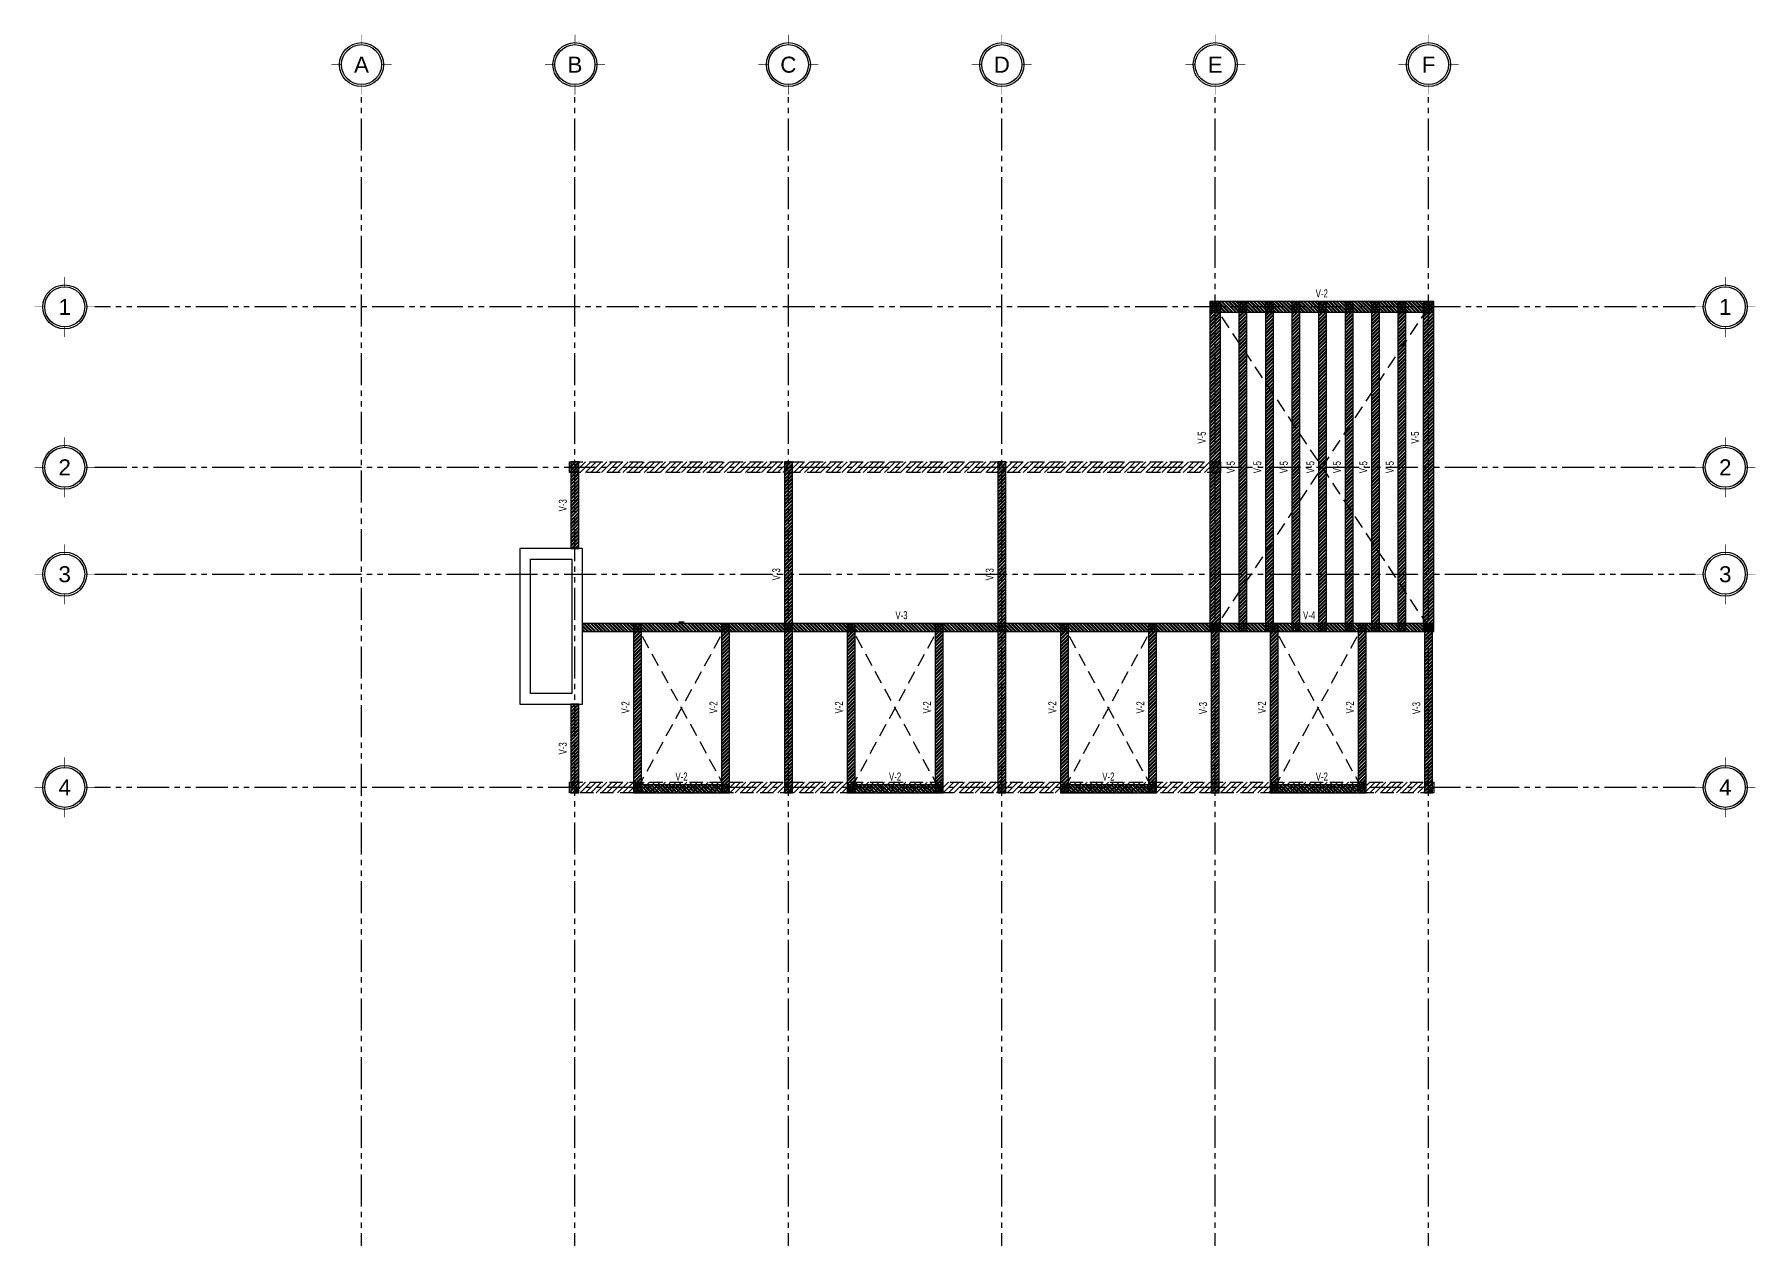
# Model space of a CAD drawing. Header units: metres. Extents: x -6.1 to 26.1, y -33.2 to 14.1.
# Drawn here: x -6.13 to 26.13, y -8.48 to 14.12 of the extents above; entities that cross this region are included whole.
import ezdxf
from ezdxf.enums import TextEntityAlignment as Align

# ---------------------------------------------------------------- set-up
doc = ezdxf.new("R2010")
doc.units = ezdxf.units.M
doc.header["$MEASUREMENT"] = 0
doc.linetypes.add('Xref_Cubierta 2$0$HIDDEN', pattern=[0.375, 0.25, -0.125])
doc.linetypes.add('Xref_Ejes$0$ACAD_ISO05W100', pattern=[33, 24, -3, 0, -3, 0, -3])
for name, color, linetype in [('Xref_Cubierta 2$0$00-TENSORES', 7, 'Continuous'), ('Xref_Cubierta 2$0$Cerramiento', 11, 'Continuous'), ('Xref_Cubierta 2$0$VIGA', 3, 'Continuous'), ('Xref_Cubierta 2$0$VIGUETA', 7, 'Continuous'), ('Xref_Ejes$0$00-EJES', 1, 'Xref_Ejes$0$ACAD_ISO05W100'), ('Xref_Ejes$0$Globo Eje', 1, 'Continuous'), ('Xref_Ejes$0$Texto', 7, 'Continuous')]:
    doc.layers.add(name, color=color, linetype=linetype)
doc.styles.add('Xref_Cubierta 2$0$ARIAL', font='arial.ttf', dxfattribs={"height": 2})
doc.styles.add('Xref_Ejes$0$Arial', font='arial.ttf')
pattern_1 = [(45, (2e-15, 4.377096), (-0.03367596, 0.03367596), []), (45, (0.02245, 4.377096), (-0.03367596, 0.03367596), [])]
pattern_2 = [(45, (2e-15, 4.377096), (-0.03367596, 0.03367596), []), (45, (0.02245, 4.377096), (-0.03367596, 0.03367596), [])]

# ---------------------------------------------------------------- blocks, each defined once
blk = doc.blocks.new('*U195')
at = {"layer": 'Xref_Ejes$0$Globo Eje', "ltscale": 0.025, "const_width": 0.00938}
for points in [[(0, 0.5625), (0, 0.375)], [(-0.375, 0), (-0.5625, 0)], [(0.5625, 0), (0.375, 0)], [(0, -0.375), (0, -0.5625)]]:
    blk.add_lwpolyline(points, dxfattribs=at)
at = {"layer": 'Xref_Ejes$0$Globo Eje', "ltscale": 0.025}
for radius in [0.4125, 0.375]:
    blk.add_circle((0, 0), radius, dxfattribs=at)
at = {"layer": 'Xref_Ejes$0$Texto', "color": 7, "ltscale": 0.025, "style": 'Xref_Ejes$0$Arial'}
blk.add_attdef('EJE', text='', height=0.3, dxfattribs=at).set_placement((0, 0), align=Align.MIDDLE_CENTER)
blk = doc.blocks.new('Xref_Ejes')
at = {"layer": 'Xref_Ejes$0$00-EJES', "ltscale": 0.025}
for p, q in [((0, -8.957), (0, 12.987)), ((4, -8.957), (4, 12.987)), ((8, -8.957), (8, 12.987)), ((12, -8.957), (12, 12.987)), ((16, -8.957), (16, 12.987)), ((19.997, -8.957), (19.997, 12.987)), ((24.997, 9.008), (-5, 9.008)), ((-5, 6), (24.997, 6)), ((-5, 3.996), (24.997, 3.996)), ((24.997, 0), (-5, 0))]:
    blk.add_line(p, q, dxfattribs=at)
for p, values in [((0, 13.55), {'EJE': 'A'}), ((4, 13.55), {'EJE': 'B'}), ((8, 13.55), {'EJE': 'C'}), ((12, 13.55), {'EJE': 'D'}), ((16, 13.55), {'EJE': 'E'}), ((19.997, 13.55), {'EJE': 'F'}), ((-5.562, 9.008), {'EJE': '1'}), ((25.559, 9.008), {'EJE': '1'}), ((-5.562, 6), {'EJE': '2'}), ((25.559, 6), {'EJE': '2'}), ((-5.562, 3.996), {'EJE': '3'}), ((25.559, 3.996), {'EJE': '3'}), ((-5.562, 0), {'EJE': '4'}), ((25.559, 0), {'EJE': '4'}), ((0, -9.519), {'EJE': 'A'}), ((4, -9.519), {'EJE': 'B'}), ((8, -9.519), {'EJE': 'C'}), ((12, -9.519), {'EJE': 'D'}), ((16, -9.519), {'EJE': 'E'}), ((19.997, -9.519), {'EJE': 'F'})]:
    blk.add_blockref('*U195', p, dxfattribs=at).add_auto_attribs(values)
blk = doc.blocks.new('*U200')
at = {"layer": 'Xref_Cubierta 2$0$VIGA', "ltscale": 0.025, "transparency": 33554559}
h = blk.add_hatch(dxfattribs=at)
h.set_pattern_fill('ANSI32', color=250, scale=0.005)
h.set_pattern_definition([(45, (2e-15, 4.327096), (-0.03367596, 0.03367596), []), (45, (0.02245, 4.327096), (-0.03367596, 0.03367596), [])])
h.paths.add_polyline_path([(-0.075, 6), (-0.075, -0.2), (0.075, -0.2), (0.075, 6)])
at = {"layer": 'Xref_Cubierta 2$0$VIGA', "ltscale": 0.025}
for p, q in [((0.075, 6), (-0.075, 6)), ((-0.075, 6), (-0.075, -0.2)), ((0.075, -0.2), (0.075, 6)), ((-0.075, -0.2), (0.075, -0.2))]:
    blk.add_line(p, q, dxfattribs=at)
at = {"layer": 'Xref_Cubierta 2$0$VIGA', "ltscale": 0.025, "style": 'Xref_Cubierta 2$0$ARIAL', "width": 0.7, "flags": 8}
blk.add_attdef('V-00', text='', height=0.15, rotation=90, dxfattribs=at).set_placement((-0.228, 3.895), align=Align.MIDDLE_CENTER)
blk = doc.blocks.new('*U203')
at = {"layer": 'Xref_Cubierta 2$0$VIGA', "ltscale": 0.025, "transparency": 33554559}
h = blk.add_hatch(dxfattribs=at)
h.set_pattern_fill('ANSI32', color=250, scale=0.005, angle=-90)
h.set_pattern_definition([(315, (14.52551, -8e-15), (0.03367596, 0.03367596), []), (315, (14.52551, -0.02245), (0.03367596, 0.03367596), [])])
h.paths.add_polyline_path([(11.956, 0.075), (0, 0.075), (0, -0.075), (11.956, -0.075)])
at = {"layer": 'Xref_Cubierta 2$0$VIGA', "ltscale": 0.025}
for p, q in [((0, 0.075), (0, -0.075)), ((11.956, 0.075), (0, 0.075)), ((11.956, -0.075), (11.956, 0.075)), ((0, -0.075), (11.956, -0.075))]:
    blk.add_line(p, q, dxfattribs=at)
at = {"layer": 'Xref_Cubierta 2$0$VIGA', "ltscale": 0.025, "style": 'Xref_Cubierta 2$0$ARIAL', "width": 0.7, "flags": 8}
blk.add_attdef('V-00', text='', height=0.15, dxfattribs=at).set_placement((5.977, 0.228), align=Align.MIDDLE_CENTER)
blk = doc.blocks.new('*U204')
at = {"layer": 'Xref_Cubierta 2$0$VIGA', "ltscale": 0.025, "transparency": 33554559}
h = blk.add_hatch(dxfattribs=at)
h.set_pattern_fill('ANSI32', color=250, scale=0.005)
h.set_pattern_definition([(45, (2e-15, 1.301883), (-0.033676, 0.033676), []), (45, (0.02245, 1.301883), (-0.033676, 0.033676), [])])
h.paths.add_polyline_path([(-0.075, 2.975), (-0.075, -0.2), (0.075, -0.2), (0.075, 2.975)])
at = {"layer": 'Xref_Cubierta 2$0$VIGA', "ltscale": 0.025}
for p, q in [((0.075, 2.975), (-0.075, 2.975)), ((-0.075, 2.975), (-0.075, -0.2)), ((0.075, -0.2), (0.075, 2.975)), ((-0.075, -0.2), (0.075, -0.2))]:
    blk.add_line(p, q, dxfattribs=at)
at = {"layer": 'Xref_Cubierta 2$0$VIGA', "ltscale": 0.025, "style": 'Xref_Cubierta 2$0$ARIAL', "width": 0.7, "flags": 8}
blk.add_attdef('V-00', text='', height=0.15, rotation=90, dxfattribs=at).set_placement((-0.228, 1.386), align=Align.MIDDLE_CENTER)
blk = doc.blocks.new('*U202')
at = {"layer": 'Xref_Cubierta 2$0$VIGA', "ltscale": 0.025, "transparency": 33554559}
h = blk.add_hatch(dxfattribs=at)
h.set_pattern_fill('ANSI32', color=250, scale=0.005)
h.set_pattern_definition([(45, (2e-15, -0.21063), (-0.033676, 0.033676), []), (45, (0.02245, -0.21063), (-0.033676, 0.033676), [])])
h.paths.add_polyline_path([(-0.075, 1.462), (-0.075, -0.2), (0.075, -0.2), (0.075, 1.462)])
at = {"layer": 'Xref_Cubierta 2$0$VIGA', "ltscale": 0.025}
for p, q in [((0.075, 1.462), (-0.075, 1.462)), ((-0.075, 1.462), (-0.075, -0.2)), ((0.075, -0.2), (0.075, 1.462)), ((-0.075, -0.2), (0.075, -0.2))]:
    blk.add_line(p, q, dxfattribs=at)
at = {"layer": 'Xref_Cubierta 2$0$VIGA', "ltscale": 0.025, "style": 'Xref_Cubierta 2$0$ARIAL', "width": 0.7, "flags": 8}
blk.add_attdef('V-00', text='', height=0.15, rotation=90, dxfattribs=at).set_placement((-0.228, 0.63), align=Align.MIDDLE_CENTER)
blk = doc.blocks.new('*U205')
at = {"layer": 'Xref_Cubierta 2$0$VIGA', "ltscale": 0.025, "transparency": 33554559}
h = blk.add_hatch(dxfattribs=at)
h.set_pattern_fill('ANSI32', color=250, scale=0.005)
h.set_pattern_definition([(45, (2e-15, -2.819004), (-0.03367596, 0.03367596), []), (45, (0.02245, -2.819004), (-0.03367596, 0.03367596), [])])
h.paths.add_polyline_path([(-0.075, 1.621), (-0.075, 0), (0.075, 0), (0.075, 1.621)])
at = {"layer": 'Xref_Cubierta 2$0$VIGA', "ltscale": 0.025}
for p, q in [((0.075, 1.621), (-0.075, 1.621)), ((-0.075, 1.621), (-0.075, 0)), ((0.075, 0), (0.075, 1.621)), ((-0.075, 0), (0.075, 0))]:
    blk.add_line(p, q, dxfattribs=at)
at = {"layer": 'Xref_Cubierta 2$0$VIGA', "ltscale": 0.025, "style": 'Xref_Cubierta 2$0$ARIAL', "width": 0.7, "flags": 8}
blk.add_attdef('V-00', text='', height=0.15, rotation=90, dxfattribs=at).set_placement((-0.228, 0.809), align=Align.MIDDLE_CENTER)
blk = doc.blocks.new('*U206')
at = {"layer": 'Xref_Cubierta 2$0$VIGA', "ltscale": 0.025, "transparency": 33554559}
h = blk.add_hatch(dxfattribs=at)
h.set_pattern_fill('ANSI32', color=250, scale=0.005, angle=-90)
h.set_pattern_definition([(315, (18.320255, 0.05), (0.03367596, 0.03367596), []), (315, (18.320255, 0.02755), (0.03367596, 0.03367596), [])])
h.paths.add_polyline_path([(3.997, 0.125), (-0.2, 0.125), (-0.2, -0.075), (3.997, -0.075)])
at = {"layer": 'Xref_Cubierta 2$0$VIGA', "ltscale": 0.025}
for p, q in [((-0.2, 0.125), (-0.2, -0.075)), ((3.997, 0.125), (-0.2, 0.125)), ((3.997, -0.075), (3.997, 0.125)), ((-0.2, -0.075), (3.997, -0.075))]:
    blk.add_line(p, q, dxfattribs=at)
at = {"layer": 'Xref_Cubierta 2$0$VIGA', "ltscale": 0.025, "style": 'Xref_Cubierta 2$0$ARIAL', "width": 0.7, "flags": 8}
blk.add_attdef('V-00', text='', height=0.15, dxfattribs=at).set_placement((1.897, 0.278), align=Align.MIDDLE_CENTER)
blk = doc.blocks.new('*U207')
at = {"layer": 'Xref_Cubierta 2$0$VIGA', "ltscale": 0.025, "transparency": 33554559}
h = blk.add_hatch(dxfattribs=at)
h.set_pattern_fill('ANSI32', color=250, scale=0.005)
h.set_pattern_definition([(45, (2e-15, 4.327096), (-0.03367596, 0.03367596), []), (45, (0.02245, 4.327096), (-0.03367596, 0.03367596), [])])
h.paths.add_polyline_path([(-0.075, 6), (-0.075, -0.2), (0.075, -0.2), (0.075, 6)])
at = {"layer": 'Xref_Cubierta 2$0$VIGA', "ltscale": 0.025}
for p, q in [((0.075, 6), (-0.075, 6)), ((-0.075, 6), (-0.075, -0.2)), ((0.075, -0.2), (0.075, 6)), ((-0.075, -0.2), (0.075, -0.2))]:
    blk.add_line(p, q, dxfattribs=at)
at = {"layer": 'Xref_Cubierta 2$0$VIGA', "ltscale": 0.025, "style": 'Xref_Cubierta 2$0$ARIAL', "width": 0.7, "flags": 8}
blk.add_attdef('V-00', text='', height=0.15, rotation=90, dxfattribs=at).set_placement((-0.228, 3.895), align=Align.MIDDLE_CENTER)
blk = doc.blocks.new('*U201')
at = {"layer": 'Xref_Cubierta 2$0$VIGA', "ltscale": 0.025, "transparency": 33554559}
h = blk.add_hatch(dxfattribs=at)
h.set_pattern_fill('ANSI32', color=250, scale=0.005, angle=-90)
h.set_pattern_definition([(315, (5.218306, -6e-15), (0.03367596, 0.03367596), []), (315, (5.218306, -0.02245), (0.03367596, 0.03367596), [])])
h.paths.add_polyline_path([(1.65, 0.075), (-0.15, 0.075), (-0.15, -0.075), (1.65, -0.075)])
at = {"layer": 'Xref_Cubierta 2$0$VIGA', "ltscale": 0.025}
for p, q in [((-0.15, 0.075), (-0.15, -0.075)), ((1.65, 0.075), (-0.15, 0.075)), ((1.65, -0.075), (1.65, 0.075)), ((-0.15, -0.075), (1.65, -0.075))]:
    blk.add_line(p, q, dxfattribs=at)
at = {"layer": 'Xref_Cubierta 2$0$VIGA', "ltscale": 0.025, "style": 'Xref_Cubierta 2$0$ARIAL', "width": 0.7, "flags": 8}
blk.add_attdef('V-00', text='', height=0.15, dxfattribs=at).set_placement((0.749, 0.228), align=Align.MIDDLE_CENTER)
blk = doc.blocks.new('*U225')
at = {"layer": 'Xref_Cubierta 2$0$VIGA', "ltscale": 0.025, "transparency": 33554559}
h = blk.add_hatch(dxfattribs=at)
h.set_pattern_fill('ANSI32', color=250, scale=0.005)
h.set_pattern_definition([(45, (2e-15, 4.301936), (-0.03367596, 0.03367596), []), (45, (0.02245, 4.301936), (-0.03367596, 0.03367596), [])])
h.paths.add_polyline_path([(-0.075, 2.975), (-0.075, -0.2), (0.075, -0.2), (0.075, 2.975)])
at = {"layer": 'Xref_Cubierta 2$0$VIGA', "ltscale": 0.025}
for p, q in [((0.075, 2.975), (-0.075, 2.975)), ((-0.075, 2.975), (-0.075, -0.2)), ((0.075, -0.2), (0.075, 2.975)), ((-0.075, -0.2), (0.075, -0.2))]:
    blk.add_line(p, q, dxfattribs=at)
at = {"layer": 'Xref_Cubierta 2$0$VIGA', "ltscale": 0.025, "style": 'Xref_Cubierta 2$0$ARIAL', "width": 0.7, "flags": 8}
blk.add_attdef('V-00', text='', height=0.15, rotation=90, dxfattribs=at).set_placement((-0.228, 1.399), align=Align.MIDDLE_CENTER)
blk = doc.blocks.new('*U226')
at = {"layer": 'Xref_Cubierta 2$0$VIGA', "ltscale": 0.025, "transparency": 33554559}
h = blk.add_hatch(dxfattribs=at)
h.set_pattern_fill('ANSI32', color=250, scale=0.005)
h.set_pattern_definition([(45, (2e-15, 4.30194), (-0.03367596, 0.03367596), []), (45, (0.02245, 4.30194), (-0.03367596, 0.03367596), [])])
h.paths.add_polyline_path([(-0.075, 2.975), (-0.075, -0.2), (0.075, -0.2), (0.075, 2.975)])
at = {"layer": 'Xref_Cubierta 2$0$VIGA', "ltscale": 0.025}
for p, q in [((0.075, 2.975), (-0.075, 2.975)), ((-0.075, 2.975), (-0.075, -0.2)), ((0.075, -0.2), (0.075, 2.975)), ((-0.075, -0.2), (0.075, -0.2))]:
    blk.add_line(p, q, dxfattribs=at)
at = {"layer": 'Xref_Cubierta 2$0$VIGA', "ltscale": 0.025, "style": 'Xref_Cubierta 2$0$ARIAL', "width": 0.7, "flags": 8}
blk.add_attdef('V-00', text='', height=0.15, rotation=90, dxfattribs=at).set_placement((-0.228, 1.399), align=Align.MIDDLE_CENTER)
blk = doc.blocks.new('*U208')
at = {"layer": 'Xref_Cubierta 2$0$VIGA', "ltscale": 0.025, "transparency": 33554559}
h = blk.add_hatch(dxfattribs=at)
h.set_pattern_fill('ANSI32', color=250, scale=0.005)
h.set_pattern_definition(pattern_1)
h.paths.add_polyline_path([(-0.075, 6.033), (-0.075, -0.15), (0.075, -0.15), (0.075, 6.033)])
at = {"layer": 'Xref_Cubierta 2$0$VIGA', "ltscale": 0.025}
for p, q in [((0.075, 6.033), (-0.075, 6.033)), ((-0.075, 6.033), (-0.075, -0.15)), ((0.075, -0.15), (0.075, 6.033)), ((-0.075, -0.15), (0.075, -0.15))]:
    blk.add_line(p, q, dxfattribs=at)
at = {"layer": 'Xref_Cubierta 2$0$VIGA', "ltscale": 0.025, "style": 'Xref_Cubierta 2$0$ARIAL', "width": 0.7, "flags": 8}
blk.add_attdef('V-00', text='', height=0.15, rotation=90, dxfattribs=at).set_placement((-0.228, 2.928), align=Align.MIDDLE_CENTER)
blk = doc.blocks.new('*U221')
at = {"layer": 'Xref_Cubierta 2$0$VIGA', "ltscale": 0.025, "transparency": 33554559}
h = blk.add_hatch(dxfattribs=at)
h.set_pattern_fill('ANSI32', color=250, scale=0.005)
h.set_pattern_definition(pattern_1)
h.paths.add_polyline_path([(-0.075, 6.033), (-0.075, -0.15), (0.075, -0.15), (0.075, 6.033)])
at = {"layer": 'Xref_Cubierta 2$0$VIGA', "ltscale": 0.025}
for p, q in [((0.075, 6.033), (-0.075, 6.033)), ((-0.075, 6.033), (-0.075, -0.15)), ((0.075, -0.15), (0.075, 6.033)), ((-0.075, -0.15), (0.075, -0.15))]:
    blk.add_line(p, q, dxfattribs=at)
at = {"layer": 'Xref_Cubierta 2$0$VIGA', "ltscale": 0.025, "style": 'Xref_Cubierta 2$0$ARIAL', "width": 0.7, "flags": 8}
blk.add_attdef('V-00', text='', height=0.15, rotation=90, dxfattribs=at).set_placement((-0.228, 2.928), align=Align.MIDDLE_CENTER)
blk = doc.blocks.new('*U220')
at = {"layer": 'Xref_Cubierta 2$0$VIGA', "ltscale": 0.025, "transparency": 33554559}
h = blk.add_hatch(dxfattribs=at)
h.set_pattern_fill('ANSI32', color=250, scale=0.005)
h.set_pattern_definition(pattern_1)
h.paths.add_polyline_path([(-0.075, 6.033), (-0.075, -0.15), (0.075, -0.15), (0.075, 6.033)])
at = {"layer": 'Xref_Cubierta 2$0$VIGA', "ltscale": 0.025}
for p, q in [((0.075, 6.033), (-0.075, 6.033)), ((-0.075, 6.033), (-0.075, -0.15)), ((0.075, -0.15), (0.075, 6.033)), ((-0.075, -0.15), (0.075, -0.15))]:
    blk.add_line(p, q, dxfattribs=at)
at = {"layer": 'Xref_Cubierta 2$0$VIGA', "ltscale": 0.025, "style": 'Xref_Cubierta 2$0$ARIAL', "width": 0.7, "flags": 8}
blk.add_attdef('V-00', text='', height=0.15, rotation=90, dxfattribs=at).set_placement((-0.228, 2.928), align=Align.MIDDLE_CENTER)
blk = doc.blocks.new('*U219')
at = {"layer": 'Xref_Cubierta 2$0$VIGA', "ltscale": 0.025, "transparency": 33554559}
h = blk.add_hatch(dxfattribs=at)
h.set_pattern_fill('ANSI32', color=250, scale=0.005)
h.set_pattern_definition([(45, (2e-15, 4.377096), (-0.03367596, 0.03367596), []), (45, (0.02245, 4.377096), (-0.03367596, 0.03367596), [])])
h.paths.add_polyline_path([(-0.075, 6.033), (-0.075, -0.15), (0.075, -0.15), (0.075, 6.033)])
at = {"layer": 'Xref_Cubierta 2$0$VIGA', "ltscale": 0.025}
for p, q in [((0.075, 6.033), (-0.075, 6.033)), ((-0.075, 6.033), (-0.075, -0.15)), ((0.075, -0.15), (0.075, 6.033)), ((-0.075, -0.15), (0.075, -0.15))]:
    blk.add_line(p, q, dxfattribs=at)
at = {"layer": 'Xref_Cubierta 2$0$VIGA', "ltscale": 0.025, "style": 'Xref_Cubierta 2$0$ARIAL', "width": 0.7, "flags": 8}
blk.add_attdef('V-00', text='', height=0.15, rotation=90, dxfattribs=at).set_placement((-0.228, 2.928), align=Align.MIDDLE_CENTER)
blk = doc.blocks.new('*U218')
at = {"layer": 'Xref_Cubierta 2$0$VIGA', "ltscale": 0.025, "transparency": 33554559}
h = blk.add_hatch(dxfattribs=at)
h.set_pattern_fill('ANSI32', color=250, scale=0.005)
h.set_pattern_definition(pattern_2)
h.paths.add_polyline_path([(-0.075, 6.033), (-0.075, -0.15), (0.075, -0.15), (0.075, 6.033)])
at = {"layer": 'Xref_Cubierta 2$0$VIGA', "ltscale": 0.025}
for p, q in [((0.075, 6.033), (-0.075, 6.033)), ((-0.075, 6.033), (-0.075, -0.15)), ((0.075, -0.15), (0.075, 6.033)), ((-0.075, -0.15), (0.075, -0.15))]:
    blk.add_line(p, q, dxfattribs=at)
at = {"layer": 'Xref_Cubierta 2$0$VIGA', "ltscale": 0.025, "style": 'Xref_Cubierta 2$0$ARIAL', "width": 0.7, "flags": 8}
blk.add_attdef('V-00', text='', height=0.15, rotation=90, dxfattribs=at).set_placement((-0.228, 2.928), align=Align.MIDDLE_CENTER)
blk = doc.blocks.new('*U217')
at = {"layer": 'Xref_Cubierta 2$0$VIGA', "ltscale": 0.025, "transparency": 33554559}
h = blk.add_hatch(dxfattribs=at)
h.set_pattern_fill('ANSI32', color=250, scale=0.005)
h.set_pattern_definition(pattern_2)
h.paths.add_polyline_path([(-0.075, 6.033), (-0.075, -0.15), (0.075, -0.15), (0.075, 6.033)])
at = {"layer": 'Xref_Cubierta 2$0$VIGA', "ltscale": 0.025}
for p, q in [((0.075, 6.033), (-0.075, 6.033)), ((-0.075, 6.033), (-0.075, -0.15)), ((0.075, -0.15), (0.075, 6.033)), ((-0.075, -0.15), (0.075, -0.15))]:
    blk.add_line(p, q, dxfattribs=at)
at = {"layer": 'Xref_Cubierta 2$0$VIGA', "ltscale": 0.025, "style": 'Xref_Cubierta 2$0$ARIAL', "width": 0.7, "flags": 8}
blk.add_attdef('V-00', text='', height=0.15, rotation=90, dxfattribs=at).set_placement((-0.228, 2.928), align=Align.MIDDLE_CENTER)
blk = doc.blocks.new('*U215')
at = {"layer": 'Xref_Cubierta 2$0$VIGA', "ltscale": 0.025, "transparency": 33554559}
h = blk.add_hatch(dxfattribs=at)
h.set_pattern_fill('ANSI32', color=250, scale=0.005)
h.set_pattern_definition(pattern_2)
h.paths.add_polyline_path([(-0.075, 6.033), (-0.075, -0.15), (0.075, -0.15), (0.075, 6.033)])
at = {"layer": 'Xref_Cubierta 2$0$VIGA', "ltscale": 0.025}
for p, q in [((0.075, 6.033), (-0.075, 6.033)), ((-0.075, 6.033), (-0.075, -0.15)), ((0.075, -0.15), (0.075, 6.033)), ((-0.075, -0.15), (0.075, -0.15))]:
    blk.add_line(p, q, dxfattribs=at)
at = {"layer": 'Xref_Cubierta 2$0$VIGA', "ltscale": 0.025, "style": 'Xref_Cubierta 2$0$ARIAL', "width": 0.7, "flags": 8}
blk.add_attdef('V-00', text='', height=0.15, rotation=90, dxfattribs=at).set_placement((-0.228, 2.928), align=Align.MIDDLE_CENTER)
blk = doc.blocks.new('*U210')
at = {"layer": 'Xref_Cubierta 2$0$VIGA', "ltscale": 0.025, "transparency": 33554559}
h = blk.add_hatch(dxfattribs=at)
h.set_pattern_fill('ANSI32', color=250, scale=0.005, angle=-90)
h.set_pattern_definition([(315, (5.147566, -6e-15), (0.03367596, 0.03367596), []), (315, (5.147566, -0.02245), (0.03367596, 0.03367596), [])])
h.paths.add_polyline_path([(1.65, 0.075), (-0.15, 0.075), (-0.15, -0.075), (1.65, -0.075)])
at = {"layer": 'Xref_Cubierta 2$0$VIGA', "ltscale": 0.025}
for p, q in [((-0.15, 0.075), (-0.15, -0.075)), ((1.65, 0.075), (-0.15, 0.075)), ((1.65, -0.075), (1.65, 0.075)), ((-0.15, -0.075), (1.65, -0.075))]:
    blk.add_line(p, q, dxfattribs=at)
at = {"layer": 'Xref_Cubierta 2$0$VIGA', "ltscale": 0.025, "style": 'Xref_Cubierta 2$0$ARIAL', "width": 0.7, "flags": 8}
blk.add_attdef('V-00', text='', height=0.15, dxfattribs=at).set_placement((0.82, 0.228), align=Align.MIDDLE_CENTER)
blk = doc.blocks.new('*U209')
at = {"layer": 'Xref_Cubierta 2$0$VIGA', "ltscale": 0.025, "transparency": 33554559}
h = blk.add_hatch(dxfattribs=at)
h.set_pattern_fill('ANSI32', color=250, scale=0.005)
h.set_pattern_definition([(45, (2e-15, 4.302), (-0.03367596, 0.03367596), []), (45, (0.02245, 4.302), (-0.03367596, 0.03367596), [])])
h.paths.add_polyline_path([(-0.075, 2.975), (-0.075, -0.2), (0.075, -0.2), (0.075, 2.975)])
at = {"layer": 'Xref_Cubierta 2$0$VIGA', "ltscale": 0.025}
for p, q in [((0.075, 2.975), (-0.075, 2.975)), ((-0.075, 2.975), (-0.075, -0.2)), ((0.075, -0.2), (0.075, 2.975)), ((-0.075, -0.2), (0.075, -0.2))]:
    blk.add_line(p, q, dxfattribs=at)
at = {"layer": 'Xref_Cubierta 2$0$VIGA', "ltscale": 0.025, "style": 'Xref_Cubierta 2$0$ARIAL', "width": 0.7, "flags": 8}
blk.add_attdef('V-00', text='', height=0.15, rotation=90, dxfattribs=at).set_placement((-0.228, 1.399), align=Align.MIDDLE_CENTER)
blk = doc.blocks.new('*U211')
at = {"layer": 'Xref_Cubierta 2$0$VIGA', "ltscale": 0.025, "transparency": 33554559}
h = blk.add_hatch(dxfattribs=at)
h.set_pattern_fill('ANSI32', color=250, scale=0.005)
h.set_pattern_definition([(45, (2e-15, 4.301994), (-0.03367596, 0.03367596), []), (45, (0.02245, 4.301994), (-0.03367596, 0.03367596), [])])
h.paths.add_polyline_path([(-0.075, 2.975), (-0.075, -0.2), (0.075, -0.2), (0.075, 2.975)])
at = {"layer": 'Xref_Cubierta 2$0$VIGA', "ltscale": 0.025}
for p, q in [((0.075, 2.975), (-0.075, 2.975)), ((-0.075, 2.975), (-0.075, -0.2)), ((0.075, -0.2), (0.075, 2.975)), ((-0.075, -0.2), (0.075, -0.2))]:
    blk.add_line(p, q, dxfattribs=at)
at = {"layer": 'Xref_Cubierta 2$0$VIGA', "ltscale": 0.025, "style": 'Xref_Cubierta 2$0$ARIAL', "width": 0.7, "flags": 8}
blk.add_attdef('V-00', text='', height=0.15, rotation=90, dxfattribs=at).set_placement((-0.228, 1.399), align=Align.MIDDLE_CENTER)
blk = doc.blocks.new('*U213')
at = {"layer": 'Xref_Cubierta 2$0$VIGA', "ltscale": 0.025, "transparency": 33554559}
h = blk.add_hatch(dxfattribs=at)
h.set_pattern_fill('ANSI32', color=250, scale=0.005)
h.set_pattern_definition([(45, (-0.05, 4.360505), (-0.03367596, 0.03367596), []), (45, (-0.02755, 4.360505), (-0.03367596, 0.03367596), [])])
h.paths.add_polyline_path([(-0.125, 6.031), (-0.125, -0.15), (0.075, -0.15), (0.075, 6.031)])
at = {"layer": 'Xref_Cubierta 2$0$VIGA', "ltscale": 0.025}
for p, q in [((0.075, 6.031), (-0.125, 6.031)), ((-0.125, 6.031), (-0.125, -0.15)), ((0.075, -0.15), (0.075, 6.031)), ((-0.125, -0.15), (0.075, -0.15))]:
    blk.add_line(p, q, dxfattribs=at)
at = {"layer": 'Xref_Cubierta 2$0$VIGA', "ltscale": 0.025, "style": 'Xref_Cubierta 2$0$ARIAL', "width": 0.7, "flags": 8}
blk.add_attdef('V-00', text='', height=0.15, rotation=90, dxfattribs=at).set_placement((-0.277, 3.483), align=Align.MIDDLE_CENTER)
blk = doc.blocks.new('*U212')
at = {"layer": 'Xref_Cubierta 2$0$VIGA', "ltscale": 0.025, "transparency": 33554559}
h = blk.add_hatch(dxfattribs=at)
h.set_pattern_fill('ANSI32', color=250, scale=0.005)
h.set_pattern_definition([(45, (-0.05, 4.310505), (-0.03367596, 0.03367596), []), (45, (-0.02755, 4.310505), (-0.03367596, 0.03367596), [])])
h.paths.add_polyline_path([(-0.125, 5.984), (-0.125, -0.2), (0.075, -0.2), (0.075, 5.984)])
at = {"layer": 'Xref_Cubierta 2$0$VIGA', "ltscale": 0.025}
for p, q in [((0.075, 5.984), (-0.125, 5.984)), ((-0.125, 5.984), (-0.125, -0.2)), ((0.075, -0.2), (0.075, 5.984)), ((-0.125, -0.2), (0.075, -0.2))]:
    blk.add_line(p, q, dxfattribs=at)
at = {"layer": 'Xref_Cubierta 2$0$VIGA', "ltscale": 0.025, "style": 'Xref_Cubierta 2$0$ARIAL', "width": 0.7, "flags": 8}
blk.add_attdef('V-00', text='', height=0.15, rotation=90, dxfattribs=at).set_placement((-0.277, 3.435), align=Align.MIDDLE_CENTER)
blk = doc.blocks.new('*U214')
at = {"layer": 'Xref_Cubierta 2$0$VIGA', "ltscale": 0.025, "transparency": 33554559}
h = blk.add_hatch(dxfattribs=at)
h.set_pattern_fill('ANSI32', color=250, scale=0.005, angle=-90)
h.set_pattern_definition([(315, (7.493944, -6e-15), (0.03367596, 0.03367596), []), (315, (7.493944, -0.02245), (0.03367596, 0.03367596), [])])
h.paths.add_polyline_path([(3.996, 0.075), (-0.15, 0.075), (-0.15, -0.075), (3.996, -0.075)])
at = {"layer": 'Xref_Cubierta 2$0$VIGA', "ltscale": 0.025}
for p, q in [((-0.15, 0.075), (-0.15, -0.075)), ((3.996, 0.075), (-0.15, 0.075)), ((3.996, -0.075), (3.996, 0.075)), ((-0.15, -0.075), (3.996, -0.075))]:
    blk.add_line(p, q, dxfattribs=at)
at = {"layer": 'Xref_Cubierta 2$0$VIGA', "ltscale": 0.025, "style": 'Xref_Cubierta 2$0$ARIAL', "width": 0.7, "flags": 8}
blk.add_attdef('V-00', text='', height=0.15, dxfattribs=at).set_placement((1.685, 0.228), align=Align.MIDDLE_CENTER)
blk = doc.blocks.new('Xref_Cubierta 2')
at = {"layer": 'Xref_Cubierta 2$0$VIGUETA'}
h = blk.add_hatch(dxfattribs=at)
h.set_pattern_fill('JIS_WOOD', color=256, scale=0.1)
h.set_pattern_definition([(45, (-0.000496, 6.00002), (-0.05, 0.05), [])])
h.paths.add_polyline_path([(16.1, 5.9), (16.1, 6.1), (3.9, 6.1), (3.9, 5.9)])
h = blk.add_hatch(dxfattribs=at)
h.set_pattern_fill('JIS_WOOD', color=256, scale=0.1)
h.set_pattern_definition([(45, (0, 0), (-0.05, 0.05), [])])
h.paths.add_polyline_path([(20.097, -0.1), (20.097, 0.1), (3.9, 0.1), (3.9, -0.1)])
at = {"layer": 'Xref_Cubierta 2$0$00-TENSORES', "linetype": 'Xref_Cubierta 2$0$HIDDEN'}
for p, q in [((20.008, 3), (16, 9.008)), ((19.997, 9.008), (16.006, 3)), ((5.174, -0.025), (6.824, 3)), ((6.824, -0.025), (5.174, 3)), ((9.176, -0.025), (10.826, 3)), ((10.826, -0.025), (9.176, 3)), ((13.174, -0.025), (14.824, 3)), ((14.824, -0.025), (13.174, 3)), ((17.103, -0.025), (18.753, 3)), ((18.753, -0.025), (17.103, 3))]:
    blk.add_line(p, q, dxfattribs=at)
at = {"layer": 'Xref_Cubierta 2$0$Cerramiento'}
blk.add_line((6.05, 3.1), (5.95, 3.1), dxfattribs=at)
for points in [[(2.97, 1.562), (4.144, 1.562), (4.144, 4.479), (2.97, 4.479), (2.97, 1.562)], [(3.17, 1.762), (3.17, 4.279), (3.944, 4.279), (3.944, 1.762), (3.17, 1.762)]]:
    blk.add_lwpolyline(points, dxfattribs=at)
at = {"layer": 'Xref_Cubierta 2$0$VIGUETA', "linetype": 'Xref_Cubierta 2$0$HIDDEN'}
for points in [[(3.9, 6.1), (16.1, 6.1), (16.1, 5.9), (3.9, 5.9)], [(3.9, 0.1), (20.097, 0.1), (20.097, -0.1), (3.9, -0.1)]]:
    blk.add_lwpolyline(points, close=True, dxfattribs=at)
at = {"ltscale": 0.025}
ref = blk.add_blockref('*U213', (16.025, 3.075), dxfattribs=at)
ref.add_attrib('V-00', 'V-5', dxfattribs={"layer": 'Xref_Cubierta 2$0$VIGA', "ltscale": 0.025, "height": 0.15, "rotation": 90, "style": 'Xref_Cubierta 2$0$ARIAL', "width": 0.7}).set_placement((15.748, 6.558), align=Align.MIDDLE_CENTER)
ref = blk.add_blockref('*U206', (16.1, 8.983), dxfattribs=at)
ref.add_attrib('V-00', 'V-2', dxfattribs={"layer": 'Xref_Cubierta 2$0$VIGA', "ltscale": 0.025, "height": 0.15, "style": 'Xref_Cubierta 2$0$ARIAL', "width": 0.7}).set_placement((17.997, 9.261), align=Align.MIDDLE_CENTER)
ref = blk.add_blockref('*U215', (16.52, 3.075), dxfattribs=at)
ref.add_attrib('V-00', 'V-5', dxfattribs={"layer": 'Xref_Cubierta 2$0$VIGA', "ltscale": 0.025, "height": 0.15, "rotation": 90, "style": 'Xref_Cubierta 2$0$ARIAL', "width": 0.7}).set_placement((16.292, 6.003), align=Align.MIDDLE_CENTER)
ref = blk.add_blockref('*U217', (17.016, 3.075), dxfattribs=at)
ref.add_attrib('V-00', 'V-5', dxfattribs={"layer": 'Xref_Cubierta 2$0$VIGA', "ltscale": 0.025, "height": 0.15, "rotation": 90, "style": 'Xref_Cubierta 2$0$ARIAL', "width": 0.7}).set_placement((16.788, 6.003), align=Align.MIDDLE_CENTER)
ref = blk.add_blockref('*U218', (17.513, 3.075), dxfattribs=at)
ref.add_attrib('V-00', 'V-5', dxfattribs={"layer": 'Xref_Cubierta 2$0$VIGA', "ltscale": 0.025, "height": 0.15, "rotation": 90, "style": 'Xref_Cubierta 2$0$ARIAL', "width": 0.7}).set_placement((17.285, 6.003), align=Align.MIDDLE_CENTER)
ref = blk.add_blockref('*U219', (18.01, 3.075), dxfattribs=at)
ref.add_attrib('V-00', 'V-5', dxfattribs={"layer": 'Xref_Cubierta 2$0$VIGA', "ltscale": 0.025, "height": 0.15, "rotation": 90, "style": 'Xref_Cubierta 2$0$ARIAL', "width": 0.7}).set_placement((17.782, 6.003), align=Align.MIDDLE_CENTER)
ref = blk.add_blockref('*U220', (18.507, 3.075), dxfattribs=at)
ref.add_attrib('V-00', 'V-5', dxfattribs={"layer": 'Xref_Cubierta 2$0$VIGA', "ltscale": 0.025, "height": 0.15, "rotation": 90, "style": 'Xref_Cubierta 2$0$ARIAL', "width": 0.7}).set_placement((18.279, 6.003), align=Align.MIDDLE_CENTER)
ref = blk.add_blockref('*U221', (19.003, 3.075), dxfattribs=at)
ref.add_attrib('V-00', 'V-5', dxfattribs={"layer": 'Xref_Cubierta 2$0$VIGA', "ltscale": 0.025, "height": 0.15, "rotation": 90, "style": 'Xref_Cubierta 2$0$ARIAL', "width": 0.7}).set_placement((18.775, 6.003), align=Align.MIDDLE_CENTER)
ref = blk.add_blockref('*U208', (19.5, 3.075), dxfattribs=at)
ref.add_attrib('V-00', 'V-5', dxfattribs={"layer": 'Xref_Cubierta 2$0$VIGA', "ltscale": 0.025, "height": 0.15, "rotation": 90, "style": 'Xref_Cubierta 2$0$ARIAL', "width": 0.7}).set_placement((19.272, 6.003), align=Align.MIDDLE_CENTER)
ref = blk.add_blockref('*U212', (20.022, 3.123), dxfattribs=at)
ref.add_attrib('V-00', 'V-5', dxfattribs={"layer": 'Xref_Cubierta 2$0$VIGA', "ltscale": 0.025, "height": 0.15, "rotation": 90, "style": 'Xref_Cubierta 2$0$ARIAL', "width": 0.7}).set_placement((19.744, 6.558), align=Align.MIDDLE_CENTER)
ref = blk.add_blockref('*U205', (4, 4.479), dxfattribs=at)
ref.add_attrib('V-00', 'V-3', dxfattribs={"layer": 'Xref_Cubierta 2$0$VIGA', "color": 2, "linetype": 'Xref_Cubierta 2$0$HIDDEN', "ltscale": 0.025, "height": 0.15, "rotation": 90, "style": 'Xref_Cubierta 2$0$ARIAL', "width": 0.7}).set_placement((3.772, 5.288), align=Align.MIDDLE_CENTER)
ref = blk.add_blockref('*U200', (8, 0.1), dxfattribs=at)
ref.add_attrib('V-00', 'V-3', dxfattribs={"layer": 'Xref_Cubierta 2$0$VIGA', "color": 2, "ltscale": 0.025, "height": 0.15, "rotation": 90, "style": 'Xref_Cubierta 2$0$ARIAL', "width": 0.7}).set_placement((7.772, 3.995), align=Align.MIDDLE_CENTER)
ref = blk.add_blockref('*U207', (12, 0.1), dxfattribs=at)
ref.add_attrib('V-00', 'V-3', dxfattribs={"layer": 'Xref_Cubierta 2$0$VIGA', "color": 2, "ltscale": 0.025, "height": 0.15, "rotation": 90, "style": 'Xref_Cubierta 2$0$ARIAL', "width": 0.7}).set_placement((11.772, 3.995), align=Align.MIDDLE_CENTER)
ref = blk.add_blockref('*U203', (4.144, 3), dxfattribs=at)
ref.add_attrib('V-00', 'V-3', dxfattribs={"layer": 'Xref_Cubierta 2$0$VIGA', "color": 2, "ltscale": 0.025, "height": 0.15, "style": 'Xref_Cubierta 2$0$ARIAL', "width": 0.7}).set_placement((10.12, 3.228), align=Align.MIDDLE_CENTER)
ref = blk.add_blockref('*U214', (16.075, 3), dxfattribs=at)
ref.add_attrib('V-00', 'V-4', dxfattribs={"layer": 'Xref_Cubierta 2$0$VIGA', "color": 2, "ltscale": 0.025, "height": 0.15, "style": 'Xref_Cubierta 2$0$ARIAL', "width": 0.7}).set_placement((17.76, 3.228), align=Align.MIDDLE_CENTER)
ref = blk.add_blockref('*U225', (5.174, 0.1), dxfattribs=at)
ref.add_attrib('V-00', 'V-2', dxfattribs={"layer": 'Xref_Cubierta 2$0$VIGA', "ltscale": 0.025, "height": 0.15, "rotation": 90, "style": 'Xref_Cubierta 2$0$ARIAL', "width": 0.7}).set_placement((4.946, 1.499), align=Align.MIDDLE_CENTER)
ref = blk.add_blockref('*U226', (6.824, 0.1), dxfattribs=at)
ref.add_attrib('V-00', 'V-2', dxfattribs={"layer": 'Xref_Cubierta 2$0$VIGA', "ltscale": 0.025, "height": 0.15, "rotation": 90, "style": 'Xref_Cubierta 2$0$ARIAL', "width": 0.7}).set_placement((6.596, 1.499), align=Align.MIDDLE_CENTER)
ref = blk.add_blockref('*U225', (9.176, 0.1), dxfattribs=at)
ref.add_attrib('V-00', 'V-2', dxfattribs={"layer": 'Xref_Cubierta 2$0$VIGA', "ltscale": 0.025, "height": 0.15, "rotation": 90, "style": 'Xref_Cubierta 2$0$ARIAL', "width": 0.7}).set_placement((8.948, 1.499), align=Align.MIDDLE_CENTER)
ref = blk.add_blockref('*U226', (10.826, 0.1), dxfattribs=at)
ref.add_attrib('V-00', 'V-2', dxfattribs={"layer": 'Xref_Cubierta 2$0$VIGA', "ltscale": 0.025, "height": 0.15, "rotation": 90, "style": 'Xref_Cubierta 2$0$ARIAL', "width": 0.7}).set_placement((10.598, 1.499), align=Align.MIDDLE_CENTER)
ref = blk.add_blockref('*U225', (13.174, 0.1), dxfattribs=at)
ref.add_attrib('V-00', 'V-2', dxfattribs={"layer": 'Xref_Cubierta 2$0$VIGA', "ltscale": 0.025, "height": 0.15, "rotation": 90, "style": 'Xref_Cubierta 2$0$ARIAL', "width": 0.7}).set_placement((12.946, 1.499), align=Align.MIDDLE_CENTER)
ref = blk.add_blockref('*U226', (14.824, 0.1), dxfattribs=at)
ref.add_attrib('V-00', 'V-2', dxfattribs={"layer": 'Xref_Cubierta 2$0$VIGA', "ltscale": 0.025, "height": 0.15, "rotation": 90, "style": 'Xref_Cubierta 2$0$ARIAL', "width": 0.7}).set_placement((14.596, 1.499), align=Align.MIDDLE_CENTER)
ref = blk.add_blockref('*U204', (16, 0.1), dxfattribs=at)
ref.add_attrib('V-00', 'V-3', dxfattribs={"layer": 'Xref_Cubierta 2$0$VIGA', "color": 2, "ltscale": 0.025, "height": 0.15, "rotation": 90, "style": 'Xref_Cubierta 2$0$ARIAL', "width": 0.7}).set_placement((15.772, 1.486), align=Align.MIDDLE_CENTER)
ref = blk.add_blockref('*U209', (17.103, 0.1), dxfattribs=at)
ref.add_attrib('V-00', 'V-2', dxfattribs={"layer": 'Xref_Cubierta 2$0$VIGA', "ltscale": 0.025, "height": 0.15, "rotation": 90, "style": 'Xref_Cubierta 2$0$ARIAL', "width": 0.7}).set_placement((16.875, 1.499), align=Align.MIDDLE_CENTER)
ref = blk.add_blockref('*U211', (18.753, 0.1), dxfattribs=at)
ref.add_attrib('V-00', 'V-2', dxfattribs={"layer": 'Xref_Cubierta 2$0$VIGA', "ltscale": 0.025, "height": 0.15, "rotation": 90, "style": 'Xref_Cubierta 2$0$ARIAL', "width": 0.7}).set_placement((18.525, 1.499), align=Align.MIDDLE_CENTER)
ref = blk.add_blockref('*U204', (19.997, 0.1), dxfattribs=at)
ref.add_attrib('V-00', 'V-3', dxfattribs={"layer": 'Xref_Cubierta 2$0$VIGA', "color": 2, "ltscale": 0.025, "height": 0.15, "rotation": 90, "style": 'Xref_Cubierta 2$0$ARIAL', "width": 0.7}).set_placement((19.769, 1.486), align=Align.MIDDLE_CENTER)
ref = blk.add_blockref('*U202', (4, 0.1), dxfattribs=at)
ref.add_attrib('V-00', 'V-3', dxfattribs={"layer": 'Xref_Cubierta 2$0$VIGA', "color": 2, "ltscale": 0.025, "height": 0.15, "rotation": 90, "style": 'Xref_Cubierta 2$0$ARIAL', "width": 0.7}).set_placement((3.772, 0.73), align=Align.MIDDLE_CENTER)
ref = blk.add_blockref('*U201', (5.249, -0.025), dxfattribs=at)
ref.add_attrib('V-00', 'V-2', dxfattribs={"layer": 'Xref_Cubierta 2$0$VIGA', "ltscale": 0.025, "height": 0.15, "style": 'Xref_Cubierta 2$0$ARIAL', "width": 0.7}).set_placement((5.998, 0.203), align=Align.MIDDLE_CENTER)
ref = blk.add_blockref('*U201', (9.251, -0.025), dxfattribs=at)
ref.add_attrib('V-00', 'V-2', dxfattribs={"layer": 'Xref_Cubierta 2$0$VIGA', "ltscale": 0.025, "height": 0.15, "style": 'Xref_Cubierta 2$0$ARIAL', "width": 0.7}).set_placement((10, 0.203), align=Align.MIDDLE_CENTER)
ref = blk.add_blockref('*U201', (13.249, -0.025), dxfattribs=at)
ref.add_attrib('V-00', 'V-2', dxfattribs={"layer": 'Xref_Cubierta 2$0$VIGA', "ltscale": 0.025, "height": 0.15, "style": 'Xref_Cubierta 2$0$ARIAL', "width": 0.7}).set_placement((13.998, 0.203), align=Align.MIDDLE_CENTER)
ref = blk.add_blockref('*U210', (17.178, -0.025), dxfattribs=at)
ref.add_attrib('V-00', 'V-2', dxfattribs={"layer": 'Xref_Cubierta 2$0$VIGA', "ltscale": 0.025, "height": 0.15, "style": 'Xref_Cubierta 2$0$ARIAL', "width": 0.7}).set_placement((17.998, 0.203), align=Align.MIDDLE_CENTER)

msp = doc.modelspace()

# ---------------------------------------------------------------- block references
for name in ['Xref_Ejes', 'Xref_Cubierta 2']:
    msp.add_blockref(name, (0, 0))

doc.saveas('drawing.dxf')
